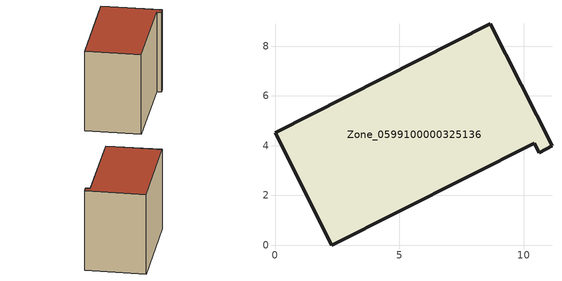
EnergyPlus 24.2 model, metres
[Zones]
Zone_0599100000325136
 floor ground (C_G): 10.43,4.09 2.29,0 0,4.52 8.66,8.9 11.13,3.99 10.62,3.72 z3.26
 wall outside (C_F): 8.66,8.9 0,4.52 2.29,0 10.43,4.09 10.62,3.72 11.13,3.99 8.66,8.9 z3.26:10.93
 roof outside (C_R): 11.13,3.99 8.66,8.9 0,4.52 2.29,0 10.43,4.09 10.62,3.72 z10.93
[BUILDING]
Pand.0599100000325136: North Axis=0; Terrain=City; Loads Convergence Tolerance Value=0.04; Temperature Convergence Tolerance Value=0.4; Solar Distribution=FullExterior; Maximum Number of Warmup Days=25; Minimum Number of Warmup Days=1
[Site:Location]
Rotterdam.The.Hague.AP_ZH_NLD Design_Conditions: Latitude=51.96; Longitude=4.45; Time Zone=1; Elevation=-4.5
[SITE:GROUNDTEMPERATURE:BUILDINGSURFACE]
18, 18, 18, 18, 18, 18, 18, 18, 18, 18, 18, 18
[MATERIAL] Thermal Absorptance=0.9; Solar Absorptance=0.7; Visible Absorptance=0.7
Name | Roughness | Thickness | Conductivity | Density | Specific Heat
G.TI.1992-2005 | MediumSmooth | 0.15 | 0.06 | 540 | 1210
F.TI.1992-2005 | Rough | 0.3 | 0.12 | 1920 | 840
R.TI.1992-2005 | MediumRough | 0.2 | 0.08 | 1500 | 1000
[CONSTRUCTION]
C_G: G.TI.1992-2005
C_F: F.TI.1992-2005
C_R: R.TI.1992-2005
[ZONE]
Zone_0599100000325136: Type=1; Multiplier=1; Ceiling Height=Autocalculate; Volume=Autocalculate; Floor Area=autocalculate; Part of Total Floor Area=Yes
[ZONEINFILTRATION:DESIGNFLOWRATE]
Infil_Zone_0599100000325136: Zone or ZoneList or Space or SpaceList=Zone_0599100000325136; Schedule=AlwaysOn; Design Flow Rate Calculation Method=Flow/Area; Flow Rate per Floor Area=0.0015; Constant Term Coefficient=1; Temperature Term Coefficient=0; Velocity Term Coefficient=0; Velocity Squared Term Coefficient=0
[HVACTEMPLATE:ZONE:IDEALLOADSAIRSYSTEM]
Zone_0599100000325136: Maximum Heating Supply Air Temperature=50; Minimum Cooling Supply Air Temperature=13; Maximum Heating Supply Air Humidity Ratio=0.0156; Minimum Cooling Supply Air Humidity Ratio=0.0077; Heating Limit=NoLimit; Cooling Limit=NoLimit; Dehumidification Control Type=ConstantSensibleHeatRatio; Cooling Sensible Heat Ratio=0.7; Dehumidification Setpoint=60; Humidification Control Type=None; Humidification Setpoint=30; Outdoor Air Method=None; Outdoor Air Flow Rate per Person=0.00944; Outdoor Air Flow Rate per Zone Floor Area=0; Outdoor Air Flow Rate per Zone=0; Demand Controlled Ventilation Type=None; Outdoor Air Economizer Type=NoEconomizer; Heat Recovery Type=None; Sensible Heat Recovery Effectiveness=0.7; Latent Heat Recovery Effectiveness=0.65
[ZONECONTROL:THERMOSTAT]
ThermostatControl_Zone_0599100000325136: Zone or ZoneList=Zone_0599100000325136; Control Type Schedule=DualSetpointControlType; Control 1=Thermostat_Zone_0599100000325136; Temperature Difference Between Cutout And Setpoint=0
[THERMOSTATSETPOINT:DUALSETPOINT]
Thermostat_Zone_0599100000325136: Heating Setpoint Temperature Schedule=HeatingSetpoint_Zone_0599100000325136; Cooling Setpoint Temperature Schedule=CoolingSetpoint_Zone_0599100000325136
[SCHEDULE:COMPACT]
HeatingSetpoint_Zone_0599100000325136: Through: 12/31, For: AllDays, Until: 24:00, 21
CoolingSetpoint_Zone_0599100000325136: Through: 12/31, For: AllDays, Until: 24:00, 24
DualSetpointControlType: Through: 12/31, For: AllDays, Until: 24:00, 4
AlwaysOn: Through: 12/31, For: AllDays, Until: 24:00, 1
